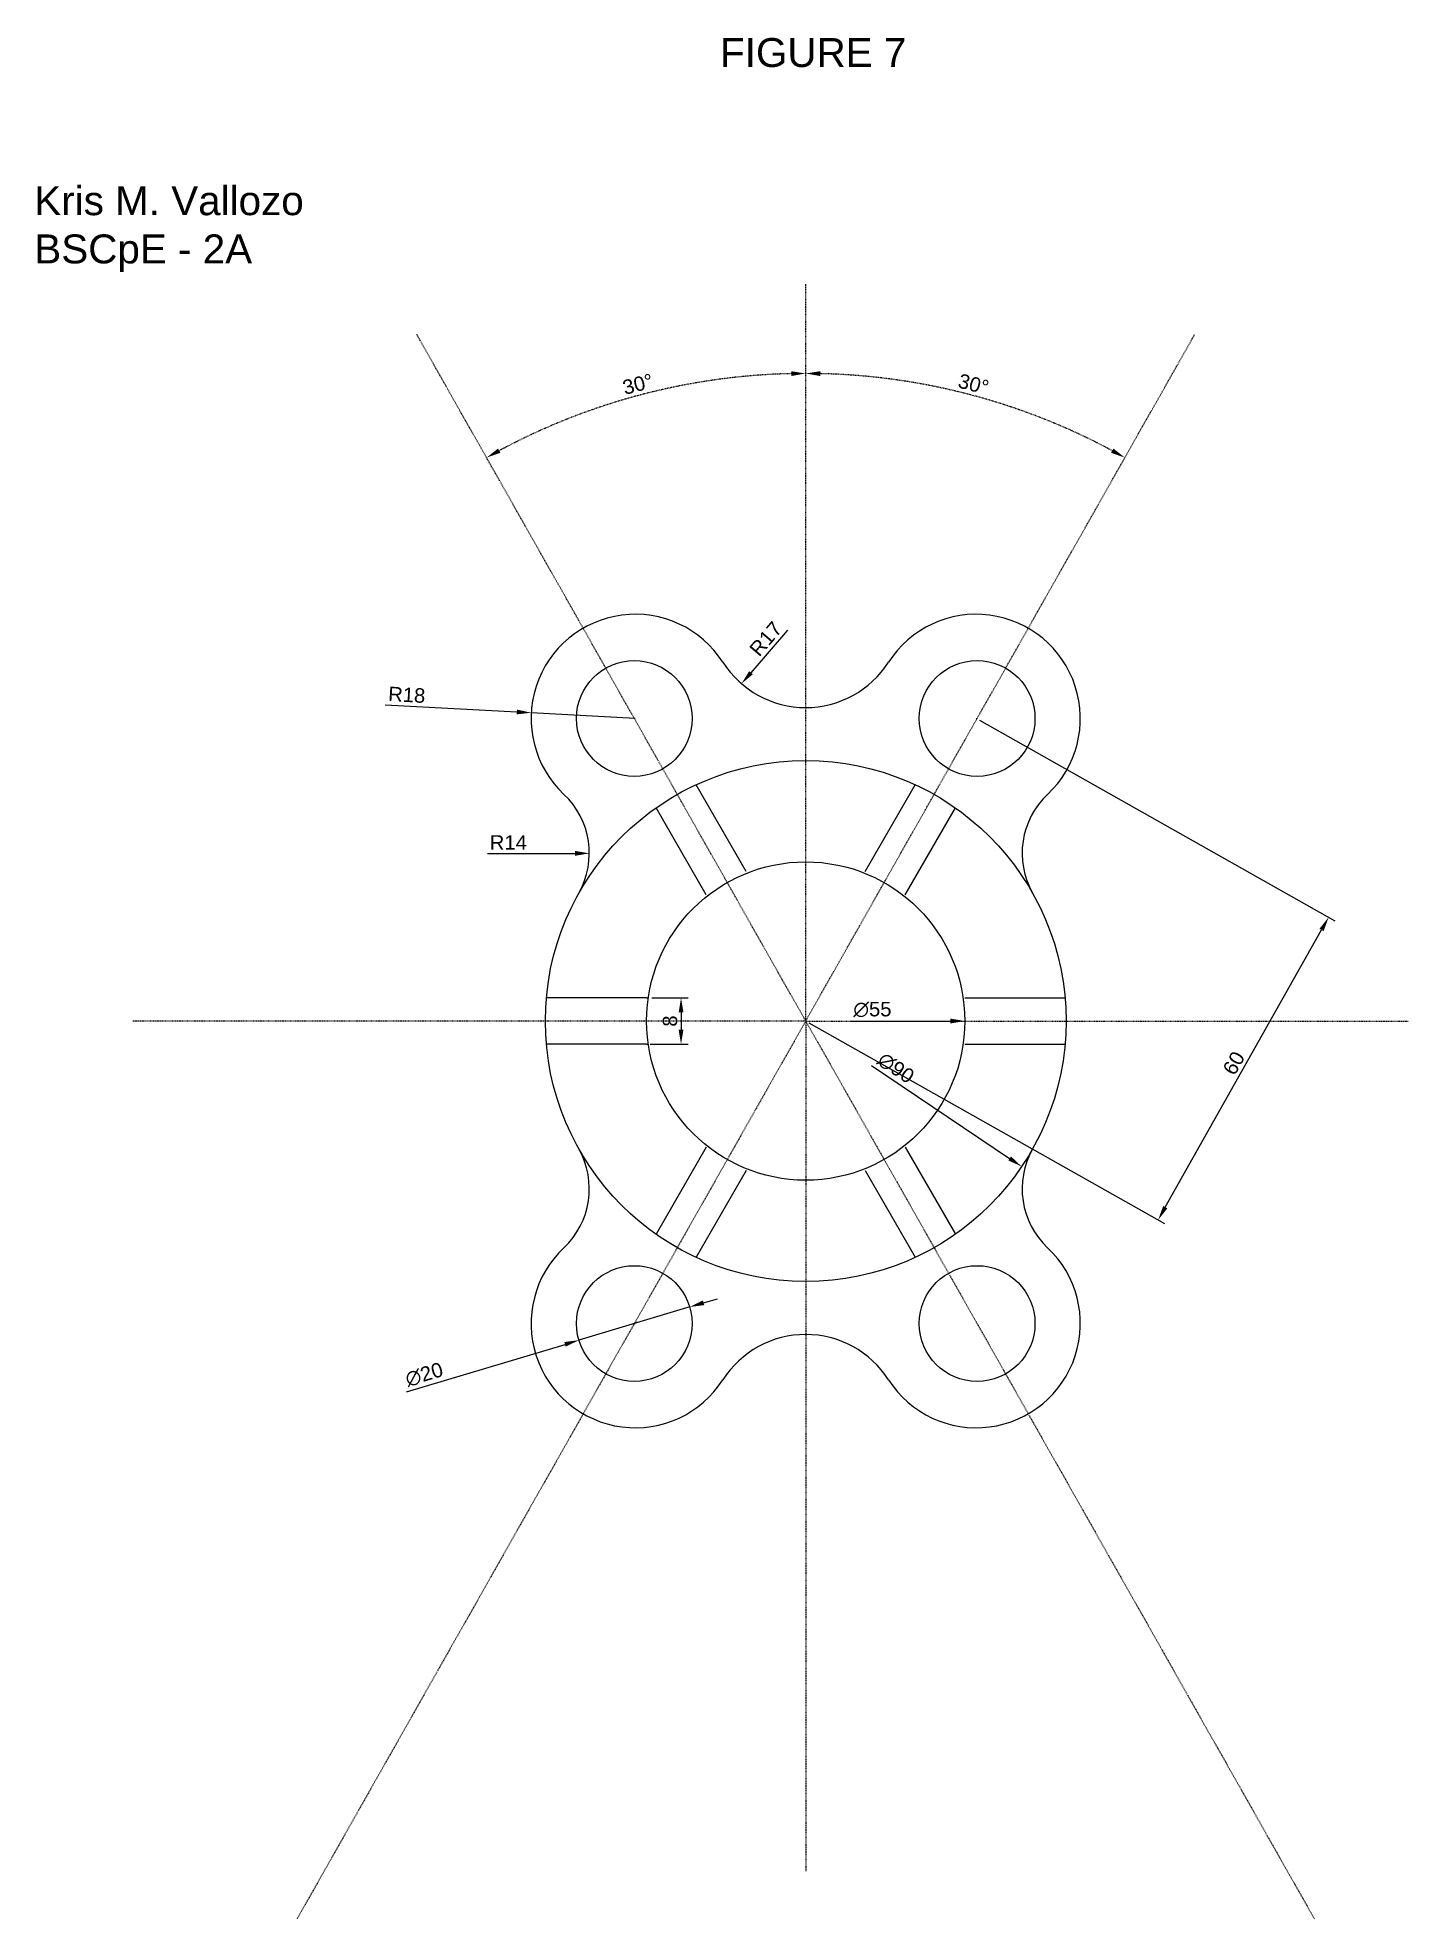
# Model space of a CAD drawing. Header units: inches. Extents: x 434 to 671, y 206 to 531.
import ezdxf

# ---------------------------------------------------------------- set-up
doc = ezdxf.new("R2010")
doc.units = ezdxf.units.IN
doc.header["$MEASUREMENT"] = 0
doc.linetypes.add('ACAD_ISO08W100', pattern=[36, 24, -3, 6, -3])
doc.styles.get("Standard").update_dxf_attribs({"font": 'arial.ttf'})
doc.dimstyles.new('ISO-25', dxfattribs={"dimtxt": 2.5, "dimasz": 2.5, "dimexe": 1.25, "dimexo": 0.625, "dimtad": 1, "dimtxsty": 'Standard', "dimcen": 2.5, "dimclrd": 254, "dimclre": 254, "dimclrt": 254, "dimadec": 0, "dimazin": 0, "dimtfac": 1, "dimtmove": 0, "dimatfit": 3, "dimfxl": 1, "dimarcsym": 0})

# ---------------------------------------------------------------- blocks, each defined once
blk = doc.blocks.new('*D18')
at = {"color": 254, "linetype": 'ACAD_ISO08W100', "lineweight": -2, "ltscale": 1e-05, "transparency": 16777216}
blk.add_arc((567.14, 361.37), 111.87, 91.2804, 118.2645, dxfattribs=at)
at = {"color": 254, "linetype": 'ACAD_ISO08W100', "ltscale": 1e-05, "transparency": 16777216}
for points in [[(564.64, 473.63), (564.65, 472.8), (567.14, 473.24)], [(514.37, 459.54), (513.96, 460.27), (511.98, 458.7)]]:
    blk.add_solid(points, dxfattribs=at)
at = {"layer": 'Defpoints', "color": 0, "linetype": 'ACAD_ISO08W100', "ltscale": 1e-05, "transparency": 16777216}
for p in [(495.53, 487.71), (567.14, 488.67), (548.01, 471.6), (567.14, 361.37), (567.14, 361.37)]:
    blk.add_point(p, dxfattribs=at)
at = {"color": 254, "linetype": 'ACAD_ISO08W100', "ltscale": 1e-05, "transparency": 16777216, "insert": (538.13, 471.39), "char_height": 2.5, "attachment_point": 5, "rotation": 14.7724}
blk.add_mtext('30°', dxfattribs=at)
blk = doc.blocks.new('*D19')
at = {"color": 254, "linetype": 'ACAD_ISO08W100', "lineweight": -2, "ltscale": 1e-05, "transparency": 16777216}
blk.add_arc((567.14, 361.37), 111.87, 61.7355, 88.7196, dxfattribs=at)
at = {"color": 254, "linetype": 'ACAD_ISO08W100', "ltscale": 1e-05, "transparency": 16777216}
for points in [[(569.64, 472.8), (569.65, 473.63), (567.14, 473.24)], [(620.32, 460.27), (619.92, 459.54), (622.31, 458.7)]]:
    blk.add_solid(points, dxfattribs=at)
at = {"layer": 'Defpoints', "color": 0, "linetype": 'ACAD_ISO08W100', "ltscale": 1e-05, "transparency": 16777216}
for p in [(567.14, 523.01), (634.39, 480.01), (604.85, 466.7), (567.14, 361.37), (567.14, 361.37)]:
    blk.add_point(p, dxfattribs=at)
at = {"color": 254, "linetype": 'ACAD_ISO08W100', "ltscale": 1e-05, "transparency": 16777216, "insert": (596.15, 471.39), "char_height": 2.5, "attachment_point": 5, "rotation": 345.2276}
blk.add_mtext('30°', dxfattribs=at)
blk = doc.blocks.new('*U15')
at = {"ltscale": 1e-05}
for p, q in [((8.66, 4), (-8.66, 4)), ((8.66, -4), (-8.66, -4))]:
    blk.add_line(p, q, dxfattribs=at)
blk = doc.blocks.new('*U17')
at = {"color": 0, "linetype": 'ByBlock', "lineweight": -2, "transparency": 16777216}
for p, rotation in [((4026.67, 1419.3), 299.9999999999999), ((4062.83, 1419.3), 239.9999999999999), ((4080.91, 1387.98), 180), ((4026.67, 1356.67), 59.99999999999999), ((4062.83, 1356.67), 120)]:
    blk.add_blockref('*U15', p, dxfattribs=dict(at, rotation=rotation))
blk.add_blockref('*U15', (4008.59, 1387.98), dxfattribs=at)
blk = doc.blocks.new('*D20')
at = {"color": 254, "lineweight": -2, "ltscale": 1e-07, "transparency": 16777216}
for p, q in [((494.48, 416.02), (517.21, 414.77)), ((537.68, 413.64), (519.7, 414.63))]:
    blk.add_line(p, q, dxfattribs=at)
at = {"color": 254, "ltscale": 1e-07, "transparency": 16777216}
blk.add_solid([(517.23, 415.18), (517.18, 414.35), (519.7, 414.63)], dxfattribs=at)
at = {"layer": 'Defpoints', "color": 0, "ltscale": 1e-07, "transparency": 16777216}
for p in [(519.7, 414.63), (537.68, 413.64)]:
    blk.add_point(p, dxfattribs=at)
at = {"color": 254, "ltscale": 1e-07, "transparency": 16777216, "insert": (498.19, 417.72), "char_height": 2.5, "attachment_point": 5, "rotation": 356.852}
blk.add_mtext('R18', dxfattribs=at)
blk = doc.blocks.new('*D21')
at = {"color": 254, "lineweight": -2, "ltscale": 1e-07, "transparency": 16777216}
blk.add_line((512.13, 390.34), (527.24, 390.34), dxfattribs=at)
at = {"color": 254, "ltscale": 1e-07, "transparency": 16777216}
blk.add_solid([(527.24, 390.76), (527.24, 389.92), (529.74, 390.34)], dxfattribs=at)
at = {"layer": 'Defpoints', "color": 0, "ltscale": 1e-07, "transparency": 16777216}
for p in [(515.74, 390.34), (529.74, 390.34)]:
    blk.add_point(p, dxfattribs=at)
at = {"color": 254, "ltscale": 1e-07, "transparency": 16777216, "insert": (515.74, 392.22), "char_height": 2.5, "attachment_point": 5}
blk.add_mtext('R14', dxfattribs=at)
blk = doc.blocks.new('*D22')
at = {"color": 254, "lineweight": -2, "ltscale": 1e-07, "transparency": 16777216}
blk.add_line((564.02, 428.91), (557.68, 421.54), dxfattribs=at)
at = {"color": 254, "ltscale": 1e-07, "transparency": 16777216}
blk.add_solid([(557.36, 421.81), (557.99, 421.27), (556.05, 419.65)], dxfattribs=at)
at = {"layer": 'Defpoints', "color": 0, "ltscale": 1e-07, "transparency": 16777216}
for p in [(567.14, 432.53), (556.05, 419.65)]:
    blk.add_point(p, dxfattribs=at)
at = {"color": 254, "ltscale": 1e-07, "transparency": 16777216, "insert": (560.24, 427.4), "char_height": 2.5, "attachment_point": 5, "rotation": 49.262}
blk.add_mtext('R17', dxfattribs=at)
blk = doc.blocks.new('*D23')
at = {"color": 254, "lineweight": -2, "ltscale": 1e-07, "transparency": 16777216}
blk.add_line((574.89, 361.37), (592.14, 361.37), dxfattribs=at)
at = {"color": 254, "ltscale": 1e-07, "transparency": 16777216}
blk.add_solid([(592.14, 361.79), (592.14, 360.96), (594.64, 361.37)], dxfattribs=at)
at = {"layer": 'Defpoints', "color": 0, "ltscale": 1e-07, "transparency": 16777216}
for p in [(539.64, 361.37), (594.64, 361.37)]:
    blk.add_point(p, dxfattribs=at)
at = {"color": 254, "ltscale": 1e-07, "transparency": 16777216, "insert": (578.67, 363.35), "char_height": 2.5, "attachment_point": 5}
blk.add_mtext('∅55', dxfattribs=at)
blk = doc.blocks.new('*D24')
at = {"color": 254, "lineweight": -2, "ltscale": 1e-07, "transparency": 16777216}
blk.add_line((578.5, 353.72), (602.39, 337.63), dxfattribs=at)
at = {"color": 254, "ltscale": 1e-07, "transparency": 16777216}
blk.add_solid([(602.62, 337.98), (602.16, 337.29), (604.47, 336.24)], dxfattribs=at)
at = {"layer": 'Defpoints', "color": 0, "ltscale": 1e-07, "transparency": 16777216}
for p in [(529.82, 386.51), (604.47, 336.24)]:
    blk.add_point(p, dxfattribs=at)
at = {"color": 254, "ltscale": 1e-07, "transparency": 16777216, "insert": (582.73, 353.25), "char_height": 2.5, "attachment_point": 5, "rotation": 326.039}
blk.add_mtext('∅90', dxfattribs=at)
blk = doc.blocks.new('*D25')
at = {"color": 254, "lineweight": -2, "ltscale": 1e-07, "transparency": 16777216}
for p, q in [((549.49, 312.7), (551.89, 313.41)), ((547.1, 311.98), (527.94, 306.24)), ((498.16, 297.32), (525.54, 305.52))]:
    blk.add_line(p, q, dxfattribs=at)
at = {"color": 254, "ltscale": 1e-07, "transparency": 16777216}
for points in [[(549.37, 313.1), (549.61, 312.3), (547.1, 311.98)], [(525.42, 305.92), (525.66, 305.12), (527.94, 306.24)]]:
    blk.add_solid(points, dxfattribs=at)
at = {"layer": 'Defpoints', "color": 0, "ltscale": 1e-07, "transparency": 16777216}
for p in [(547.1, 311.98), (527.94, 306.24)]:
    blk.add_point(p, dxfattribs=at)
at = {"color": 254, "ltscale": 1e-07, "transparency": 16777216, "insert": (501.2, 300.29), "char_height": 2.5, "attachment_point": 5, "rotation": 16.6779}
blk.add_mtext('∅20', dxfattribs=at)
blk = doc.blocks.new('*D26')
at = {"color": 254, "lineweight": -2, "ltscale": 1e-07, "transparency": 16777216}
for p, q in [((540.56, 365.37), (546.84, 365.37)), ((545.59, 362.87), (545.59, 359.87)), ((540.27, 357.37), (546.84, 357.37))]:
    blk.add_line(p, q, dxfattribs=at)
at = {"color": 254, "ltscale": 1e-07, "transparency": 16777216}
for points in [[(545.18, 362.87), (546.01, 362.87), (545.59, 365.37)], [(545.18, 359.87), (546.01, 359.87), (545.59, 357.37)]]:
    blk.add_solid(points, dxfattribs=at)
at = {"layer": 'Defpoints', "color": 0, "ltscale": 1e-07, "transparency": 16777216}
for p in [(539.93, 365.37), (539.64, 357.37), (545.59, 357.37)]:
    blk.add_point(p, dxfattribs=at)
at = {"color": 254, "ltscale": 1e-07, "transparency": 16777216, "insert": (543.69, 361.37), "char_height": 2.5, "attachment_point": 5, "rotation": 90}
blk.add_mtext('8', dxfattribs=at)
blk = doc.blocks.new('*D27')
at = {"color": 254, "lineweight": -2, "ltscale": 1e-07, "transparency": 16777216}
for p, q in [((597.15, 413.33), (658.62, 378.68)), ((629.29, 329.21), (656.3, 377.12)), ((567.69, 361.07), (629.15, 326.42))]:
    blk.add_line(p, q, dxfattribs=at)
at = {"color": 254, "ltscale": 1e-07, "transparency": 16777216}
for points in [[(655.94, 377.32), (656.66, 376.91), (657.53, 379.3)], [(628.93, 329.41), (629.65, 329), (628.06, 327.03)]]:
    blk.add_solid(points, dxfattribs=at)
at = {"layer": 'Defpoints', "color": 0, "ltscale": 1e-07, "transparency": 16777216}
for p in [(596.61, 413.64), (657.53, 379.3), (567.14, 361.37)]:
    blk.add_point(p, dxfattribs=at)
at = {"color": 254, "ltscale": 1e-07, "transparency": 16777216, "insert": (641.14, 354.1), "char_height": 2.5, "attachment_point": 5, "rotation": 60.5871}
blk.add_mtext('60', dxfattribs=at)

msp = doc.modelspace()

# ---------------------------------------------------------------- linework, layer by layer
at = {"linetype": 'ACAD_ISO08W100', "ltscale": 1e-05}
for q in [(567.141, 488.666), (499.876, 480.049), (634.387, 480.013), (450.79, 361.375), (479.178, 206.184), (671.307, 361.375), (567.141, 214.536), (655.105, 206.184)]:
    msp.add_line((567.141, 361.375), q, dxfattribs=at)
at = {"ltscale": 1e-05}
for p, q in [((596.607, 413.641), (596.766, 413.641)), ((539.641, 365.375), (539.934, 365.375)), ((539.641, 357.375), (539.934, 357.375))]:
    msp.add_line(p, q, dxfattribs=at)
for centre, radius in [((537.517, 413.641), 10), ((596.766, 413.641), 10), ((567.141, 361.375), 45), ((567.141, 361.375), 27.5), ((537.517, 309.109), 10), ((596.766, 309.109), 10)]:
    msp.add_circle(centre, radius, dxfattribs=at)
for centre, radius, start, end in [((537.675, 413.641), 18, 32.6602, 226.7298), ((596.607, 413.641), 18, 313.2702, 147.3398), ((567.141, 432.529), 17, 212.6602, 327.3398), ((515.741, 390.341), 14, 330.59696, 46.7298), ((618.542, 390.341), 14, 133.2702, 209.40304), ((596.607, 413.641), 18, 240.58709, 240.89504), ((515.741, 332.409), 14, 313.2702, 29.40304), ((618.542, 332.409), 14, 150.59696, 226.7298), ((537.675, 309.109), 18, 133.2702, 327.3398), ((596.607, 309.109), 18, 212.6602, 46.7298), ((567.141, 290.221), 17, 32.6602, 147.3398)]:
    msp.add_arc(centre, radius, start, end, dxfattribs=at)

# ---------------------------------------------------------------- block references
msp.add_blockref('*U17', (-3477.609, -1026.609))

# ---------------------------------------------------------------- texts
at = {"ltscale": 1e-05, "char_height": 5, "attachment_point": 1}
for s, width, insert in [('\\pxt18;FIGURE 7', 61.15376, (552.331, 531.183)), ('Kris M. Vallozo\\PBSCpE - 2A', 80.50623, (433.81, 505.59))]:
    msp.add_mtext_dynamic_manual_height_columns(s, width=width, gutter_width=12.5, heights=[0], dxfattribs=dict(at, insert=insert))

# ---------------------------------------------------------------- dimensions: what is measured, and where the dimension line sits
at = {"linetype": 'ACAD_ISO08W100', "ltscale": 1e-05}
for base, line1, line2, picture, middle in [((604.846, 466.699), ((567.141, 361.375), (634.387, 480.013)), ((567.141, 361.375), (567.141, 523.008)), '*D19', (596.151, 471.387)), ((548.007, 471.596), ((567.141, 361.375), (495.531, 487.714)), ((567.141, 361.375), (567.141, 488.666)), '*D18', (538.132, 471.387))]:
    dim = msp.add_angular_dim_2l(base=base, line1=line1, line2=line2, dimstyle='ISO-25', override={"dimtfillclr": 254}, dxfattribs=at)
    dim.commit()
    dim.dimension.update_dxf_attribs({"geometry": picture, "text_midpoint": middle})
at = {"ltscale": 1e-07}
for center, mpoint, picture, middle in [((567.141, 432.529), (556.047, 419.648), '*D22', (561.667, 426.173)), ((537.675, 413.641), (519.703, 414.629), '*D20', (498.085, 415.818)), ((515.741, 390.341), (529.741, 390.341), '*D21', (515.741, 390.341))]:
    dim = msp.add_radius_dim(center=center, mpoint=mpoint, dimstyle='ISO-25', override={"dimtfillclr": 254}, dxfattribs=at)
    dim.commit()
    dim.dimension.update_dxf_attribs({"geometry": picture, "text_midpoint": middle, "dimtype": 164})
dim = msp.add_aligned_dim(p1=(567.141, 361.375), p2=(596.607, 413.641), distance=-69.936, dimstyle='ISO-25', override={"dimdec": 0, "dimtdec": 0, "dimtfillclr": 254}, dxfattribs=at)
dim.commit()
dim.dimension.update_dxf_attribs({"geometry": '*D27', "text_midpoint": (641.14, 354.096)})
for p1, p2, picture, middle in [((529.818, 386.513), (604.465, 336.237), '*D24', (581.631, 351.616)), ((539.641, 361.375), (594.641, 361.375), '*D23', (578.673, 361.375)), ((547.096, 311.979), (527.937, 306.239), '*D25', (501.768, 298.399))]:
    dim = msp.add_diameter_dim_2p(p1=p1, p2=p2, dimstyle='ISO-25', override={"dimtfillclr": 254}, dxfattribs=at)
    dim.commit()
    dim.dimension.update_dxf_attribs({"geometry": picture, "text_midpoint": middle, "dimtype": 163})
dim = msp.add_linear_dim(base=(545.592, 357.375), p1=(539.934, 365.375), p2=(539.641, 357.375), angle=90, dimstyle='ISO-25', override={"dimtfillclr": 254}, dxfattribs=at)
dim.commit()
dim.dimension.update_dxf_attribs({"geometry": '*D26', "text_midpoint": (543.691, 361.375)})

doc.saveas('drawing.dxf')
